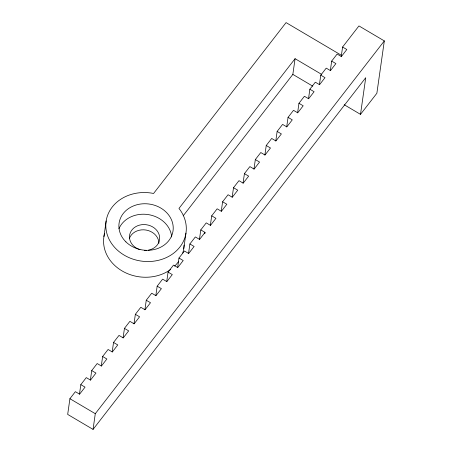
<?xml version="1.0" encoding="UTF-8"?>
<svg xmlns="http://www.w3.org/2000/svg" width="452" height="452" viewBox="0 0 452 452"><rect width="100%" height="100%" fill="white"/><g stroke="black" fill="none" stroke-linecap="round" stroke-linejoin="round"><path stroke-width="0.68" d="M360.51 114.362L376.872 93.259L384.319 40.912L358.944 25.922L342.588 47.025L346.814 49.522L341.362 56.556L337.13 54.059L331.678 61.093L335.909 63.591L330.457 70.625L326.225 68.122L320.773 75.156L324.999 77.659L319.547 84.688L315.321 82.191L309.863 89.225L314.095 91.722L308.643 98.756L304.411 96.259L298.958 103.293L303.19 105.791L297.732 112.825L293.506 110.328L288.054 117.362L292.28 119.859L286.828 126.893L282.596 124.396L277.144 131.43L281.376 133.928L275.918 140.962L271.692 138.459L266.239 145.493L270.465 147.99L265.013 155.025L260.787 152.527L255.329 159.562L259.561 162.059L254.109 169.093L249.877 166.596L244.425 173.63L248.651 176.127L243.199 183.162L238.972 180.664L233.514 187.699L237.746 190.196L232.294 197.23L228.062 194.733L222.61 201.767L226.842 204.264L221.384 211.299L217.158 208.796L211.705 215.83L215.932 218.327L210.479 225.362L206.248 222.864L200.795 229.898L205.027 232.396L199.575 239.43L195.343 236.933L189.891 243.967L194.117 246.464L188.665 253.499L184.439 251.001L178.981 258.035L183.213 260.533L177.76 267.567L173.528 265.07L168.076 272.098L172.302 274.601L166.85 281.63L162.624 279.133L157.172 286.167L161.398 288.664L155.946 295.698L151.714 293.201L146.262 300.235L150.493 302.733L145.035 309.767L140.809 307.27L135.357 314.304L139.583 316.801L134.131 323.835L129.899 321.338L124.447 328.372L128.679 330.87L123.226 337.904L118.995 335.407L113.542 342.435L117.769 344.938L112.316 351.967L108.09 349.469L102.632 356.504L106.864 359.001L101.412 366.035L97.18 363.538L91.728 370.572L95.96 373.069L90.502 380.104L86.275 377.606L80.823 384.641L85.049 387.138L79.597 394.172L75.365 391.675L69.913 398.709L67.681 414.411L93.055 429.4L365.724 77.716L360.51 114.362L344.198 104.728M79.462 394.2L80.823 384.641M103.92 236.639L106.152 220.932M90.366 380.132L91.728 370.572M101.276 366.063L102.632 356.504M93.055 429.4L95.287 413.693L384.319 40.912M112.181 351.995L113.542 342.435M123.085 337.932L124.447 328.372M133.995 323.864L135.357 314.304M144.9 309.795L146.262 300.235M155.81 295.727L157.172 286.167M166.715 281.658L168.076 272.098M177.625 267.595L178.981 258.035M183.721 248.843L185.958 233.142M188.529 253.527L189.891 243.967M199.434 239.458L200.795 229.898M204.829 233.763L205.027 232.396M210.344 225.39L211.705 215.83M221.248 211.321L222.61 201.767M232.158 197.258L233.514 187.699M243.063 183.19L244.425 173.63M253.973 169.121L255.329 159.562M264.878 155.053L266.239 145.493M275.782 140.99L277.144 131.43M183.201 215.807L292.845 74.394L295.077 58.687L321.66 74.394M286.692 126.922L288.054 117.362M297.597 112.853L298.958 103.293M308.507 98.785L309.863 89.225M319.411 84.716L320.773 75.156M330.316 70.653L331.678 61.093M341.209 56.703L342.588 47.025M295.077 58.687L178.958 208.457L180.201 210.09A40.364 34.38 8.1 0 1 159.019 260.171A40.364 34.38 8.1 0 1 105.988 228.853A40.364 34.38 8.1 0 1 151.386 193.072L153.584 193.467L286.065 22.6L341.65 55.432M292.845 74.394L312.784 86.168M69.913 398.709L95.287 413.693M139.945 249.64A15.136 12.893 8.1 0 1 132.504 229.266A15.136 12.893 8.1 0 1 157.104 230.791A15.136 12.893 8.1 0 1 148.392 250.159M146.459 250.408A15.136 12.893 8.1 0 1 144.482 250.431M129.447 238.232A15.136 12.893 8.1 0 1 146.137 230.057A15.136 12.893 8.1 0 1 158.918 243.283M184.066 245.08A40.364 34.38 8.1 0 1 182.738 253.052M178.642 261.38A40.364 34.38 8.1 0 1 174.653 266.092M170.698 269.443A40.364 34.38 8.1 0 1 123.351 271.641A40.364 34.38 8.1 0 1 104.598 233.469M118.944 228.763A27.244 23.205 8.1 0 1 148.256 214.593A27.244 23.205 8.1 0 1 171.675 236.989M125.922 241.888A27.244 23.205 8.1 0 0 171.924 235.153A27.244 23.205 8.1 0 0 140.318 204.067A27.244 23.205 8.1 0 0 125.922 241.888"/></g></svg>
